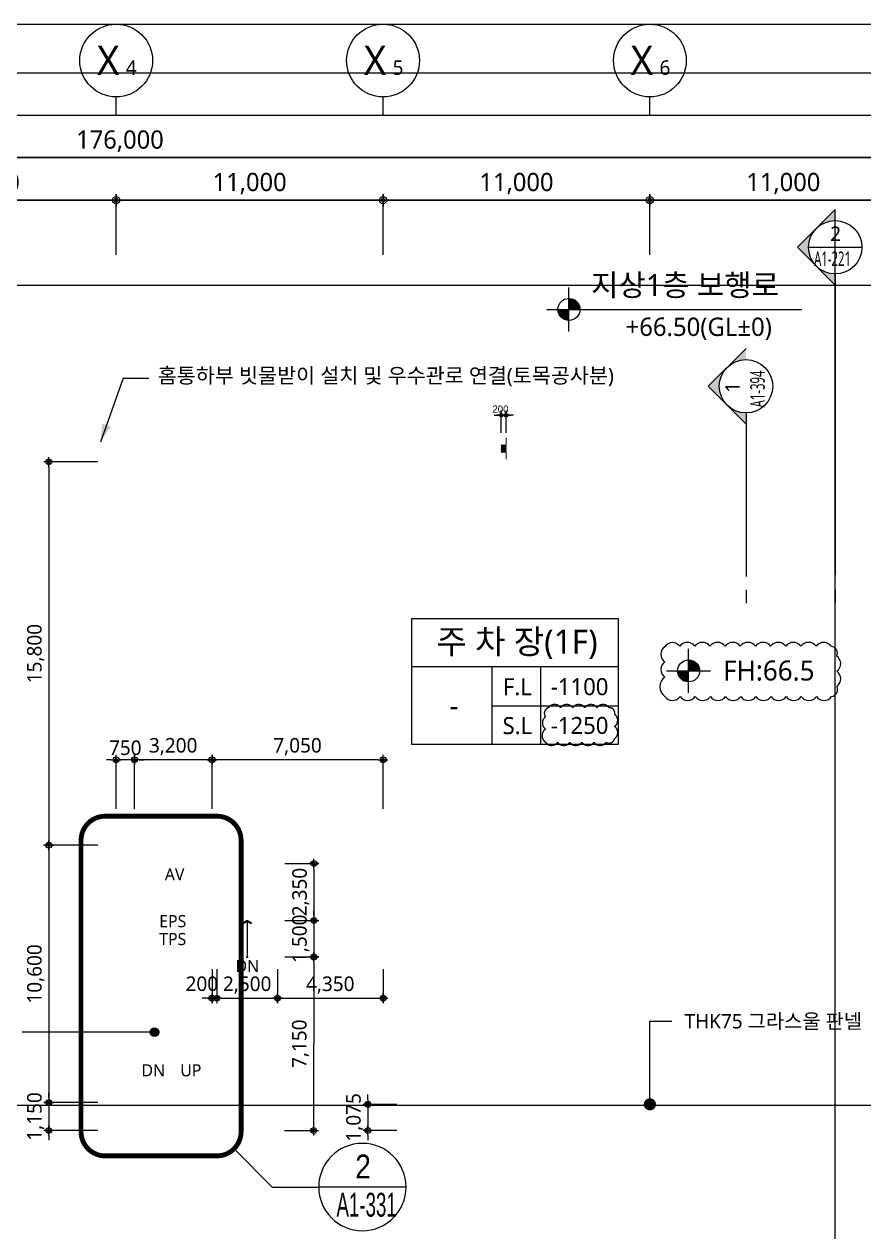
# Model space of a CAD drawing. Header units: millimetres. Extents: x 45782458 to 46215946, y 191740 to 1509539.
# Drawn here: x 45927179 to 45961792, y 999672 to 1049440 of the extents above; entities that cross this region are included whole.
import ezdxf
from ezdxf.enums import TextEntityAlignment as Align

# ---------------------------------------------------------------- set-up
doc = ezdxf.new("R2010")
doc.units = ezdxf.units.MM
doc.header["$LTSCALE"] = 1000
doc.header["$MEASUREMENT"] = 0
doc.header["$PDSIZE"] = -10
for name, pattern in [('ACAD_ISO03W100', [30, 12, -18]), ('CEN', [62, 60, -1, 0, -1]), ('SYM$0$DASHDOT', [1, 0.5, -0.25, 0, -0.25])]:
    doc.linetypes.add(name, pattern=pattern)
doc.layers.get('0').update_dxf_attribs({"linetype": 'CONTINUOUS'})
doc.layers.get('Defpoints').update_dxf_attribs({"color": 171, "linetype": 'CONTINUOUS'})
for name, color, linetype in [('Center(AR)', 30, 'CEN'), ('DIM', 7, 'CONTINUOUS'), ('LED', 7, 'CONTINUOUS'), ('NDIM', 7, 'CONTINUOUS'), ('SYM', 7, 'CONTINUOUS'), ('SYM(AXIS)', 7, 'CONTINUOUS'), ('SYM(STAIR)', 251, 'CONTINUOUS'), ('SYM(단차_HATCH)', 252, 'CONTINUOUS'), ('SYM(단차_LINE)', 2, 'CONTINUOUS'), ('SYMBOL', 7, 'CONTINUOUS'), ('TEXT(AXIS)', 2, 'CONTINUOUS'), ('TEXT(MIN)', 7, 'CONTINUOUS'), ('TEXT(노트)', 7, 'CONTINUOUS'), ('TEXT(실명)', 3, 'CONTINUOUS'), ('TEXT-기입', 6, 'CONTINUOUS'), ('TITLE', 7, 'CONTINUOUS'), ('구간정리', 6, 'CONTINUOUS'), ('구간정리-TEXT', 3, 'CONTINUOUS')]:
    doc.layers.add(name, color=color, linetype=linetype)
doc.layers.add('CHECK', color=30, linetype='CONTINUOUS', plot=False)
doc.layers.add('VE변경사항적용-20220616', color=10, linetype='CONTINUOUS', plot=False)
doc.styles.add('CGS', font='cgse', dxfattribs={"bigfont": 'cgs'})
doc.styles.add('SYM$0$ARIAL', font='arial.ttf')
doc.styles.add('SYM$0$돋움', font='', dxfattribs={"width": 0.9})
doc.styles.add('TE', font='malgun_0.ttf')
doc.styles.add('나눔바른고딕', font='NanumBarunGothic.ttf')
doc.styles.get('SYM$0$돋움').set_extended_font_data('Dotum')
doc.dimstyles.new('BA', dxfattribs={"dimscale": 500, "dimtxt": 3, "dimasz": 1, "dimexe": 1, "dimexo": 5, "dimgap": 0.9, "dimtad": 1, "dimdec": 0, "dimdsep": 46, "dimlunit": 6, "dimtxsty": 'TE', "dimblk": 'DDD', "dimcen": 2.5, "dimclrd": 256, "dimclre": 256, "dimclrt": 3, "dimazin": 2, "dimtfac": 1, "dimtdec": 0, "dimtix": 1, "dimtmove": 2, "dimatfit": 3, "dimldrblk": 'DDD', "dimfxl": 1, "dimtolj": 1, "dimtzin": 0, "dimarcsym": 2})
doc.dimstyles.new('NDIM 1200', dxfattribs={"dimscale": 500, "dimtxt": 3, "dimasz": 1, "dimexe": 2, "dimexo": 2, "dimgap": 1, "dimtad": 1, "dimdec": 0, "dimdsep": 46, "dimtxsty": 'CGS', "dimblk": 'DOT0', "dimcen": 1, "dimdle": 8, "dimclrd": 2, "dimclre": 2, "dimclrt": 2, "dimadec": 0, "dimazin": 0, "dimtfac": 1, "dimtdec": 0, "dimtix": 1, "dimtmove": 2, "dimatfit": 3, "dimldrblk": 'DOT0', "dimfxl": 1, "dimtolj": 1, "dimtzin": 0, "dimlwd": -1, "dimlwe": -1, "dimarcsym": 0})

# ---------------------------------------------------------------- blocks, each defined once
blk = doc.blocks.new('DDD')
at = {"layer": 'DIM', "color": 0}
for p, q in [((-1, 0), (1, 0)), ((0, -1), (0, 1))]:
    blk.add_line(p, q, dxfattribs=at)
for radius in [0.6, 0.3]:
    blk.add_circle((0, 0), radius, dxfattribs=at)
blk = doc.blocks.new('*D219')
at = {"layer": 'Defpoints', "color": 0, "ltscale": 0.4, "transparency": 16777216}
for p in [(45919972.3106778, 1042190.15709921), (45919972.3106778, 1038690.15709921), (45930972.3106778, 1038690.15709921)]:
    blk.add_point(p, dxfattribs=at)
at = {"layer": 'NDIM', "lineweight": -2, "ltscale": 0.4, "transparency": 16777216}
for p, q in [((45919972.3106778, 1039940.15709921), (45919972.3106778, 1042440.15709921)), ((45930722.3106778, 1042190.15709921), (45920222.3106778, 1042190.15709921)), ((45930972.3106778, 1039940.15709921), (45930972.3106778, 1042440.15709921))]:
    blk.add_line(p, q, dxfattribs=at)
at = {"layer": 'NDIM', "lineweight": -2, "ltscale": 0.4, "transparency": 16777216, "xscale": 250, "yscale": 250, "zscale": 250, "rotation": 180}
blk.add_blockref('DDD', (45919972.3106778, 1042190.15709921), dxfattribs=at)
at = {"layer": 'NDIM', "lineweight": -2, "ltscale": 0.4, "transparency": 16777216, "xscale": 250, "yscale": 250, "zscale": 250}
blk.add_blockref('DDD', (45930972.3106778, 1042190.15709921), dxfattribs=at)
at = {"layer": 'NDIM', "color": 3, "ltscale": 0.4, "transparency": 16777216, "insert": (45925472.3106778, 1042867.602751384), "char_height": 750, "attachment_point": 5, "style": 'TE'}
blk.add_mtext('\\A1;11,000', dxfattribs=at)
blk = doc.blocks.new('*D220')
at = {"layer": 'Defpoints', "color": 0, "ltscale": 0.4, "transparency": 16777216}
for p in [(45930972.3106778, 1042190.15709921), (45930972.3106778, 1038690.15709921), (45941972.3106778, 1038690.15709921)]:
    blk.add_point(p, dxfattribs=at)
at = {"layer": 'NDIM', "lineweight": -2, "ltscale": 0.4, "transparency": 16777216}
for p, q in [((45930972.3106778, 1039940.15709921), (45930972.3106778, 1042440.15709921)), ((45941722.3106778, 1042190.15709921), (45931222.3106778, 1042190.15709921)), ((45941972.3106778, 1039940.15709921), (45941972.3106778, 1042440.15709921))]:
    blk.add_line(p, q, dxfattribs=at)
at = {"layer": 'NDIM', "lineweight": -2, "ltscale": 0.4, "transparency": 16777216, "xscale": 250, "yscale": 250, "zscale": 250, "rotation": 180}
blk.add_blockref('DDD', (45930972.3106778, 1042190.15709921), dxfattribs=at)
at = {"layer": 'NDIM', "lineweight": -2, "ltscale": 0.4, "transparency": 16777216, "xscale": 250, "yscale": 250, "zscale": 250}
blk.add_blockref('DDD', (45941972.3106778, 1042190.15709921), dxfattribs=at)
at = {"layer": 'NDIM', "color": 3, "ltscale": 0.4, "transparency": 16777216, "insert": (45936472.3106778, 1042867.602751384), "char_height": 750, "attachment_point": 5, "style": 'TE'}
blk.add_mtext('\\A1;11,000', dxfattribs=at)
blk = doc.blocks.new('*D221')
at = {"layer": 'Defpoints', "color": 0, "ltscale": 0.4, "transparency": 16777216}
for p in [(45941972.3106778, 1042190.15709921), (45941972.3106778, 1038690.15709921), (45952972.3106778, 1038690.15709921)]:
    blk.add_point(p, dxfattribs=at)
at = {"layer": 'NDIM', "lineweight": -2, "ltscale": 0.4, "transparency": 16777216}
for p, q in [((45941972.3106778, 1039940.15709921), (45941972.3106778, 1042440.15709921)), ((45952722.3106778, 1042190.15709921), (45942222.3106778, 1042190.15709921)), ((45952972.3106778, 1039940.15709921), (45952972.3106778, 1042440.15709921))]:
    blk.add_line(p, q, dxfattribs=at)
at = {"layer": 'NDIM', "lineweight": -2, "ltscale": 0.4, "transparency": 16777216, "xscale": 250, "yscale": 250, "zscale": 250, "rotation": 180}
blk.add_blockref('DDD', (45941972.3106778, 1042190.15709921), dxfattribs=at)
at = {"layer": 'NDIM', "lineweight": -2, "ltscale": 0.4, "transparency": 16777216, "xscale": 250, "yscale": 250, "zscale": 250}
blk.add_blockref('DDD', (45952972.3106778, 1042190.15709921), dxfattribs=at)
at = {"layer": 'NDIM', "color": 3, "ltscale": 0.4, "transparency": 16777216, "insert": (45947472.3106778, 1042867.602751384), "char_height": 750, "attachment_point": 5, "style": 'TE'}
blk.add_mtext('\\A1;11,000', dxfattribs=at)
blk = doc.blocks.new('*D222')
at = {"layer": 'Defpoints', "color": 0, "ltscale": 0.4, "transparency": 16777216}
for p in [(45952972.3106778, 1042190.15709921), (45952972.3106778, 1038690.15709921), (45963972.3106778, 1038690.15709921)]:
    blk.add_point(p, dxfattribs=at)
at = {"layer": 'NDIM', "lineweight": -2, "ltscale": 0.4, "transparency": 16777216}
for p, q in [((45952972.3106778, 1039940.15709921), (45952972.3106778, 1042440.15709921)), ((45963722.3106778, 1042190.15709921), (45953222.3106778, 1042190.15709921)), ((45963972.3106778, 1039940.15709921), (45963972.3106778, 1042440.15709921))]:
    blk.add_line(p, q, dxfattribs=at)
at = {"layer": 'NDIM', "lineweight": -2, "ltscale": 0.4, "transparency": 16777216, "xscale": 250, "yscale": 250, "zscale": 250, "rotation": 180}
blk.add_blockref('DDD', (45952972.3106778, 1042190.15709921), dxfattribs=at)
at = {"layer": 'NDIM', "lineweight": -2, "ltscale": 0.4, "transparency": 16777216, "xscale": 250, "yscale": 250, "zscale": 250}
blk.add_blockref('DDD', (45963972.3106778, 1042190.15709921), dxfattribs=at)
at = {"layer": 'NDIM', "color": 3, "ltscale": 0.4, "transparency": 16777216, "insert": (45958472.3106778, 1042867.602751384), "char_height": 750, "attachment_point": 5, "style": 'TE'}
blk.add_mtext('\\A1;11,000', dxfattribs=at)
blk = doc.blocks.new('A$C2F20087E')
at = {"layer": 'SYM(AXIS)'}
blk.add_line((600.0000756429507, -3.89362685382e-05), (600.0000756434165, 299.9999610639643), dxfattribs=at)
blk.add_circle((600.0000756429507, 899.9999610637316), 600, dxfattribs=at)
blk = doc.blocks.new('level')
at = {"layer": 'SYMBOL'}
for p, q in [((0, 4320), (0, -4320)), ((-4320, 0), (4320, 0))]:
    blk.add_line(p, q, dxfattribs=at)
blk.add_circle((0, 0), 2160, dxfattribs=at)
for points in [[(-2160, 0), (0, 2160), (-2126.973081853241, 381.1694141696207), (-375.7553561627865, 2126.170181698399)], [(-2126.973081853241, 381.1694141696207), (-375.7553561627865, 2126.170181698399), (-2030.06775315851, 748.1735438483302), (-737.9967039003968, 2029.225694613298)], [(-2030.06775315851, 748.1735438483302), (-737.9967039003968, 2029.225694613298), (-1859.329793078825, 1103.636663159588), (-1088.70170298405, 1863.035145325121)], [(-1859.329793078825, 1103.636663159588), (-1088.70170298405, 1863.035145325121), (-1658.597326496616, 1387.545518194325), (-1386.33949826099, 1657.605160787934)], [(0, -2160), (2160, 0), (381.1694141700864, -2126.973081853008), (2126.170181699097, -375.7553561618552)], [(381.1694141700864, -2126.973081853008), (2126.170181699097, -375.7553561618552), (748.1735438480973, -2030.067753158743), (2029.225694613531, -737.9967039003968)], [(748.1735438480973, -2030.067753158743), (2029.225694613531, -737.9967039003968), (1103.636663159356, -1859.329793078126), (1863.035145323724, -1088.701702984748)], [(1103.636663159356, -1859.329793078126), (1863.035145323724, -1088.701702984748), (1387.545518195257, -1658.597326496849), (1657.605160787702, -1386.339498260291)]]:
    blk.add_solid(points, dxfattribs=at)
at = {"layer": 'SYMBOL', "linetype": 'Continuous'}
for points in [[(0, 2160), (-2160, 0), (0, 0)], [(2160, 0), (0, 0), (0, -2160)]]:
    blk.add_solid(points, dxfattribs=at)
blk = doc.blocks.new('A$C51E23882')
at = {"layer": 'TITLE'}
blk.add_lwpolyline([(8499.999789711088, 0.0003660599468275905), (-0.0002102889120578766, 0.0003660599468275905), (-0.0002102889120578766, 5200.000366059947), (8499.999789711088, 5200.000366059947)], close=True, dxfattribs=at)
for points in [[(8499.999789711088, 3200.000366059947), (-0.0002102889120578766, 3200.000366059947)], [(3299.999789711088, 3200.000366059947), (3299.999789711088, 0.0003660599468275905)], [(5299.999789711088, 3200.000366059947), (5299.999789711088, 0.0003660599468275905)], [(3299.999789711088, 1600.000366059947), (8499.999789711088, 1600.000366059947)]]:
    blk.add_lwpolyline(points, dxfattribs=at)
at = {"layer": 'TITLE', "style": '나눔바른고딕'}
for s, p in [('F.L', (4351.586016915739, 2378.060856557102)), ('S.L', (4351.586016915739, 778.0608565571019))]:
    blk.add_text(s, height=700, dxfattribs=at).set_placement(p, align=Align.MIDDLE)
blk = doc.blocks.new('*D978')
at = {"layer": 'Defpoints', "color": 0, "ltscale": 0.4, "transparency": 16777216}
for p in [(45935122.31067773, 1010801.342728056), (45937622.31067774, 1010801.342728056), (45937622.31067774, 1009301.342728056)]:
    blk.add_point(p, dxfattribs=at)
at = {"layer": 'NDIM', "lineweight": -2, "ltscale": 0.4, "transparency": 16777216}
for p, q in [((45935122.31067773, 1010501.342728056), (45935122.31067773, 1009101.342728056)), ((45937622.31067774, 1010501.342728056), (45937622.31067774, 1009101.342728056)), ((45935322.31067773, 1009301.342728056), (45937422.31067774, 1009301.342728056))]:
    blk.add_line(p, q, dxfattribs=at)
at = {"layer": 'NDIM', "lineweight": -2, "ltscale": 0.4, "transparency": 16777216, "xscale": 200, "yscale": 200, "zscale": 200, "rotation": 180}
blk.add_blockref('DDD', (45935122.31067773, 1009301.342728056), dxfattribs=at)
at = {"layer": 'NDIM', "lineweight": -2, "ltscale": 0.4, "transparency": 16777216, "xscale": 200, "yscale": 200, "zscale": 200}
blk.add_blockref('DDD', (45937622.31067774, 1009301.342728056), dxfattribs=at)
at = {"layer": 'NDIM', "color": 3, "ltscale": 0.4, "transparency": 16777216, "insert": (45936372.31067774, 1009841.668815013), "char_height": 600, "attachment_point": 5, "style": 'TE'}
blk.add_mtext('\\A1;2,500', dxfattribs=at)
blk = doc.blocks.new('*D979')
at = {"layer": 'Defpoints', "color": 0, "ltscale": 0.4, "transparency": 16777216}
for p in [(45937622.31067774, 1010801.342728056), (45941972.3106778, 1010801.342728056), (45941972.3106778, 1009301.342728056)]:
    blk.add_point(p, dxfattribs=at)
at = {"layer": 'NDIM', "lineweight": -2, "ltscale": 0.4, "transparency": 16777216}
for p, q in [((45937622.31067774, 1010501.342728056), (45937622.31067774, 1009101.342728056)), ((45941972.3106778, 1010501.342728056), (45941972.3106778, 1009101.342728056)), ((45937822.31067774, 1009301.342728056), (45941772.3106778, 1009301.342728056))]:
    blk.add_line(p, q, dxfattribs=at)
at = {"layer": 'NDIM', "lineweight": -2, "ltscale": 0.4, "transparency": 16777216, "xscale": 200, "yscale": 200, "zscale": 200, "rotation": 180}
blk.add_blockref('DDD', (45937622.31067774, 1009301.342728056), dxfattribs=at)
at = {"layer": 'NDIM', "lineweight": -2, "ltscale": 0.4, "transparency": 16777216, "xscale": 200, "yscale": 200, "zscale": 200}
blk.add_blockref('DDD', (45941972.3106778, 1009301.342728056), dxfattribs=at)
at = {"layer": 'NDIM', "color": 3, "ltscale": 0.4, "transparency": 16777216, "insert": (45939797.31067777, 1009841.668815013), "char_height": 600, "attachment_point": 5, "style": 'TE'}
blk.add_mtext('\\A1;4,350', dxfattribs=at)
blk = doc.blocks.new('*D980')
at = {"layer": 'Defpoints', "color": 0, "ltscale": 0.4, "transparency": 16777216}
for p in [(45934922.31067772, 1010801.342728057), (45935122.31067773, 1010801.342728056), (45935122.31067773, 1009301.342728056)]:
    blk.add_point(p, dxfattribs=at)
at = {"layer": 'NDIM', "lineweight": -2, "ltscale": 0.4, "transparency": 16777216}
for p, q in [((45934922.31067772, 1010501.342728057), (45934922.31067772, 1009101.342728056)), ((45935122.31067773, 1010501.342728056), (45935122.31067773, 1009101.342728056)), ((45934722.31067772, 1009301.342728056), (45934522.31067772, 1009301.342728056)), ((45934922.31067772, 1009301.342728056), (45935122.31067773, 1009301.342728056)), ((45935322.31067773, 1009301.342728056), (45935522.31067773, 1009301.342728056))]:
    blk.add_line(p, q, dxfattribs=at)
at = {"layer": 'NDIM', "lineweight": -2, "ltscale": 0.4, "transparency": 16777216, "xscale": 200, "yscale": 200, "zscale": 200}
blk.add_blockref('DDD', (45934922.31067772, 1009301.342728056), dxfattribs=at)
at = {"layer": 'NDIM', "lineweight": -2, "ltscale": 0.4, "transparency": 16777216, "xscale": 200, "yscale": 200, "zscale": 200, "rotation": 180}
blk.add_blockref('DDD', (45935122.31067773, 1009301.342728056), dxfattribs=at)
at = {"layer": 'NDIM', "color": 3, "ltscale": 0.4, "transparency": 16777216, "insert": (45934503.61929474, 1009893.001520716), "char_height": 600, "attachment_point": 5, "style": 'TE'}
blk.add_mtext('\\A1;200', dxfattribs=at)
blk = doc.blocks.new('*D981')
at = {"layer": 'Defpoints', "color": 0, "ltscale": 0.4, "transparency": 16777216}
for p in [(45937619.76974215, 1011001.344880177), (45937607.65792815, 1003851.342728058), (45939107.65576945, 1003848.801782063)]:
    blk.add_point(p, dxfattribs=at)
at = {"layer": 'NDIM', "lineweight": -2, "ltscale": 0.4, "transparency": 16777216}
for p, q in [((45937919.76931172, 1011000.836690976), (45939319.76734614, 1010998.465141297)), ((45939119.42884029, 1010798.804221049), (45939107.99456225, 1004048.801495111)), ((45937907.65749772, 1003850.834538857), (45939307.65548249, 1003848.462989262))]:
    blk.add_line(p, q, dxfattribs=at)
at = {"layer": 'NDIM', "lineweight": -2, "ltscale": 0.4, "transparency": 16777216, "xscale": 200, "yscale": 200, "zscale": 200}
for p, rotation in [((45939119.7676331, 1010998.803934098), 89.90294296547634), ((45939107.65576945, 1003848.801782063), 269.9029429654763)]:
    blk.add_blockref('DDD', p, dxfattribs=dict(at, rotation=rotation))
at = {"layer": 'NDIM', "color": 3, "ltscale": 0.4, "transparency": 16777216, "insert": (45938571.7559571, 1007424.720912923), "char_height": 600, "attachment_point": 5, "rotation": 89.90294296547634, "style": 'TE'}
blk.add_mtext('\\A1;7,150', dxfattribs=at)
blk = doc.blocks.new('*D982')
at = {"layer": 'Defpoints', "color": 0, "ltscale": 0.4, "transparency": 16777216}
for p in [(45937622.31067773, 1012501.342728058), (45937619.76974215, 1011001.344880177), (45939119.76759013, 1010998.80393417)]:
    blk.add_point(p, dxfattribs=at)
at = {"layer": 'NDIM', "lineweight": -2, "ltscale": 0.4, "transparency": 16777216}
for p, q in [((45939122.64732894, 1012698.801495082), (45939122.98612174, 1012898.80120813)), ((45937922.3102473, 1012500.834538857), (45939322.30824918, 1012498.462989233)), ((45939122.30853613, 1012498.801782034), (45939119.76759013, 1010998.80393417)), ((45937919.76931172, 1011000.836690976), (45939319.76730318, 1010998.465141369)), ((45939119.42879733, 1010798.804221122), (45939119.09000453, 1010598.804508074))]:
    blk.add_line(p, q, dxfattribs=at)
at = {"layer": 'NDIM', "lineweight": -2, "ltscale": 0.4, "transparency": 16777216, "xscale": 200, "yscale": 200, "zscale": 200}
for p, rotation in [((45939122.30853613, 1012498.801782034), 269.9029429654763), ((45939119.76759013, 1010998.80393417), 89.90294296547634)]:
    blk.add_blockref('DDD', p, dxfattribs=dict(at, rotation=rotation))
at = {"layer": 'NDIM', "color": 3, "ltscale": 0.4, "transparency": 16777216, "insert": (45938579.08231897, 1011749.720912945), "char_height": 600, "attachment_point": 5, "rotation": 89.90294296547634, "style": 'TE'}
blk.add_mtext('\\A1;1,500', dxfattribs=at)
blk = doc.blocks.new('*D984')
at = {"layer": 'Defpoints', "color": 0, "ltscale": 0.4, "transparency": 16777216}
for p in [(45942847.31067781, 1004926.342728059), (45941347.3106785, 1003851.342728059), (45942847.31067781, 1003851.342728059)]:
    blk.add_point(p, dxfattribs=at)
at = {"layer": 'NDIM', "lineweight": -2, "ltscale": 0.4, "transparency": 16777216}
for p, q in [((45941347.3106785, 1005126.342728059), (45941347.3106785, 1005326.342728059)), ((45942547.31067781, 1004926.342728059), (45941147.3106785, 1004926.342728059)), ((45941347.3106785, 1004926.342728059), (45941347.3106785, 1003851.342728059)), ((45942547.31067781, 1003851.342728059), (45941147.3106785, 1003851.342728059)), ((45941347.3106785, 1003651.342728059), (45941347.3106785, 1003451.342728059))]:
    blk.add_line(p, q, dxfattribs=at)
at = {"layer": 'NDIM', "lineweight": -2, "ltscale": 0.4, "transparency": 16777216, "xscale": 200, "yscale": 200, "zscale": 200}
for p, rotation in [((45941347.3106785, 1004926.342728059), 270), ((45941347.3106785, 1003851.342728059), 90)]:
    blk.add_blockref('DDD', p, dxfattribs=dict(at, rotation=rotation))
at = {"layer": 'NDIM', "color": 3, "ltscale": 0.4, "transparency": 16777216, "insert": (45940805.35415675, 1004388.842728046), "char_height": 600, "attachment_point": 5, "rotation": 90, "style": 'TE'}
blk.add_mtext('\\A1;1,075', dxfattribs=at)
blk = doc.blocks.new('*D983')
at = {"layer": 'Defpoints', "color": 0, "ltscale": 0.4, "transparency": 16777216}
for p in [(45937626.29147682, 1014851.339356404), (45937622.31067773, 1012501.342728058), (45939122.30852567, 1012498.801782051)]:
    blk.add_point(p, dxfattribs=at)
at = {"layer": 'NDIM', "lineweight": -2, "ltscale": 0.4, "transparency": 16777216}
for p, q in [((45937926.29104639, 1014850.831167203), (45939326.28905413, 1014848.459617569)), ((45939125.95054828, 1014648.798697322), (45939122.64731847, 1012698.8014951)), ((45937922.3102473, 1012500.834538857), (45939322.30823872, 1012498.46298925))]:
    blk.add_line(p, q, dxfattribs=at)
at = {"layer": 'NDIM', "lineweight": -2, "ltscale": 0.4, "transparency": 16777216, "xscale": 200, "yscale": 200, "zscale": 200}
for p, rotation in [((45939126.28934108, 1014848.79841037), 89.90294296547634), ((45939122.30852567, 1012498.801782051), 269.9029429654763)]:
    blk.add_blockref('DDD', p, dxfattribs=dict(at, rotation=rotation))
at = {"layer": 'NDIM', "color": 3, "ltscale": 0.4, "transparency": 16777216, "insert": (45938583.97362167, 1013674.715389156), "char_height": 600, "attachment_point": 5, "rotation": 89.90294296547634, "style": 'TE'}
blk.add_mtext('\\A1;2,350', dxfattribs=at)
blk = doc.blocks.new('*D1082')
at = {"layer": 'Defpoints', "color": 0, "ltscale": 0.4, "transparency": 16777216}
for p in [(45931722.3106778, 1019128.281945804), (45931722.3106778, 1016801.342728059), (45934922.31067773, 1016801.342728058)]:
    blk.add_point(p, dxfattribs=at)
at = {"layer": 'NDIM', "lineweight": -2, "ltscale": 0.4, "transparency": 16777216}
for p, q in [((45931722.3106778, 1017101.342728059), (45931722.3106778, 1019328.281945804)), ((45934922.31067773, 1017101.342728058), (45934922.31067773, 1019328.281945804)), ((45934722.31067773, 1019128.281945804), (45931922.3106778, 1019128.281945804))]:
    blk.add_line(p, q, dxfattribs=at)
at = {"layer": 'NDIM', "lineweight": -2, "ltscale": 0.4, "transparency": 16777216, "xscale": 200, "yscale": 200, "zscale": 200, "rotation": 180}
blk.add_blockref('DDD', (45931722.3106778, 1019128.281945804), dxfattribs=at)
at = {"layer": 'NDIM', "lineweight": -2, "ltscale": 0.4, "transparency": 16777216, "xscale": 200, "yscale": 200, "zscale": 200}
blk.add_blockref('DDD', (45934922.31067773, 1019128.281945804), dxfattribs=at)
at = {"layer": 'NDIM', "color": 3, "ltscale": 0.4, "transparency": 16777216, "insert": (45933322.31067777, 1019668.60803276), "char_height": 600, "attachment_point": 5, "style": 'TE'}
blk.add_mtext('\\A1;3,200', dxfattribs=at)
blk = doc.blocks.new('*D1083')
at = {"layer": 'Defpoints', "color": 0, "ltscale": 0.4, "transparency": 16777216}
for p in [(45930972.3106778, 1019128.281945804), (45930972.3106778, 1016801.342728058), (45931722.3106778, 1016801.342728058)]:
    blk.add_point(p, dxfattribs=at)
at = {"layer": 'NDIM', "lineweight": -2, "ltscale": 0.4, "transparency": 16777216}
for p, q in [((45930972.3106778, 1017101.342728058), (45930972.3106778, 1019328.281945804)), ((45931722.3106778, 1017101.342728058), (45931722.3106778, 1019328.281945804)), ((45930772.3106778, 1019128.281945804), (45930572.3106778, 1019128.281945804)), ((45931722.3106778, 1019128.281945804), (45930972.3106778, 1019128.281945804)), ((45931922.3106778, 1019128.281945804), (45932122.3106778, 1019128.281945804))]:
    blk.add_line(p, q, dxfattribs=at)
at = {"layer": 'NDIM', "lineweight": -2, "ltscale": 0.4, "transparency": 16777216, "xscale": 200, "yscale": 200, "zscale": 200}
blk.add_blockref('DDD', (45930972.3106778, 1019128.281945804), dxfattribs=at)
at = {"layer": 'NDIM', "lineweight": -2, "ltscale": 0.4, "transparency": 16777216, "xscale": 200, "yscale": 200, "zscale": 200, "rotation": 180}
blk.add_blockref('DDD', (45931722.3106778, 1019128.281945804), dxfattribs=at)
at = {"layer": 'NDIM', "color": 3, "ltscale": 0.4, "transparency": 16777216, "insert": (45931347.3106778, 1019618.268358847), "char_height": 600, "attachment_point": 5, "style": 'TE'}
blk.add_mtext('\\A1;750', dxfattribs=at)
blk = doc.blocks.new('*D1084')
at = {"layer": 'Defpoints', "color": 0, "ltscale": 0.4, "transparency": 16777216}
for p in [(45934922.31067773, 1019128.281945804), (45934922.31067773, 1016801.342728058), (45941972.3106778, 1016801.342728058)]:
    blk.add_point(p, dxfattribs=at)
at = {"layer": 'NDIM', "lineweight": -2, "ltscale": 0.4, "transparency": 16777216}
for p, q in [((45934922.31067773, 1017101.342728058), (45934922.31067773, 1019328.281945804)), ((45941972.3106778, 1017101.342728058), (45941972.3106778, 1019328.281945804)), ((45941772.3106778, 1019128.281945804), (45935122.31067773, 1019128.281945804))]:
    blk.add_line(p, q, dxfattribs=at)
at = {"layer": 'NDIM', "lineweight": -2, "ltscale": 0.4, "transparency": 16777216, "xscale": 200, "yscale": 200, "zscale": 200, "rotation": 180}
blk.add_blockref('DDD', (45934922.31067773, 1019128.281945804), dxfattribs=at)
at = {"layer": 'NDIM', "lineweight": -2, "ltscale": 0.4, "transparency": 16777216, "xscale": 200, "yscale": 200, "zscale": 200}
blk.add_blockref('DDD', (45941972.3106778, 1019128.281945804), dxfattribs=at)
at = {"layer": 'NDIM', "color": 3, "ltscale": 0.4, "transparency": 16777216, "insert": (45938447.31067777, 1019668.60803276), "char_height": 600, "attachment_point": 5, "style": 'TE'}
blk.add_mtext('\\A1;7,050', dxfattribs=at)
blk = doc.blocks.new('*D1085')
at = {"layer": 'Defpoints', "color": 0, "ltscale": 0.4, "transparency": 16777216}
for p in [(45930522.31067782, 1015601.342728059), (45928195.37146073, 1005001.342728059), (45930522.31067782, 1005001.342728059)]:
    blk.add_point(p, dxfattribs=at)
at = {"layer": 'NDIM', "lineweight": -2, "ltscale": 0.4, "transparency": 16777216}
for p, q in [((45930222.31067782, 1015601.342728059), (45927995.37146073, 1015601.342728059)), ((45928195.37146073, 1015401.342728059), (45928195.37146073, 1005201.342728059)), ((45930222.31067782, 1005001.342728059), (45927995.37146073, 1005001.342728059))]:
    blk.add_line(p, q, dxfattribs=at)
at = {"layer": 'NDIM', "lineweight": -2, "ltscale": 0.4, "transparency": 16777216, "xscale": 200, "yscale": 200, "zscale": 200}
for p, rotation in [((45928195.37146073, 1015601.342728059), 90), ((45928195.37146073, 1005001.342728059), 270)]:
    blk.add_blockref('DDD', p, dxfattribs=dict(at, rotation=rotation))
at = {"layer": 'NDIM', "color": 3, "ltscale": 0.4, "transparency": 16777216, "insert": (45927653.41493898, 1010301.342728046), "char_height": 600, "attachment_point": 5, "rotation": 90, "style": 'TE'}
blk.add_mtext('\\A1;10,600', dxfattribs=at)
blk = doc.blocks.new('*D1086')
at = {"layer": 'Defpoints', "color": 0, "ltscale": 0.4, "transparency": 16777216}
for p in [(45930522.31067782, 1005001.342728059), (45928195.37146077, 1003851.342728059), (45930522.31067782, 1003851.342728059)]:
    blk.add_point(p, dxfattribs=at)
at = {"layer": 'NDIM', "lineweight": -2, "ltscale": 0.4, "transparency": 16777216}
for p, q in [((45928195.37146077, 1005201.342728059), (45928195.37146077, 1005401.342728059)), ((45930222.31067782, 1005001.342728059), (45927995.37146077, 1005001.342728059)), ((45928195.37146077, 1005001.342728059), (45928195.37146077, 1003851.342728059)), ((45930222.31067782, 1003851.342728059), (45927995.37146077, 1003851.342728059)), ((45928195.37146077, 1003651.342728059), (45928195.37146077, 1003451.342728059))]:
    blk.add_line(p, q, dxfattribs=at)
at = {"layer": 'NDIM', "lineweight": -2, "ltscale": 0.4, "transparency": 16777216, "xscale": 200, "yscale": 200, "zscale": 200}
for p, rotation in [((45928195.37146077, 1005001.342728059), 270), ((45928195.37146077, 1003851.342728059), 90)]:
    blk.add_blockref('DDD', p, dxfattribs=dict(at, rotation=rotation))
at = {"layer": 'NDIM', "color": 3, "ltscale": 0.4, "transparency": 16777216, "insert": (45927653.41493902, 1004426.342728046), "char_height": 600, "attachment_point": 5, "rotation": 90, "style": 'TE'}
blk.add_mtext('\\A1;1,150', dxfattribs=at)
blk = doc.blocks.new('*D1087')
at = {"layer": 'Defpoints', "color": 0, "ltscale": 0.4, "transparency": 16777216}
for p in [(45930522.31067782, 1031401.342728059), (45928195.37146077, 1015601.342728059), (45930522.31067782, 1015601.342728059)]:
    blk.add_point(p, dxfattribs=at)
at = {"layer": 'NDIM', "lineweight": -2, "ltscale": 0.4, "transparency": 16777216}
for p, q in [((45930222.31067782, 1031401.342728059), (45927995.37146077, 1031401.342728059)), ((45928195.37146077, 1031201.342728059), (45928195.37146077, 1015801.342728059)), ((45930222.31067782, 1015601.342728059), (45927995.37146077, 1015601.342728059))]:
    blk.add_line(p, q, dxfattribs=at)
at = {"layer": 'NDIM', "lineweight": -2, "ltscale": 0.4, "transparency": 16777216, "xscale": 200, "yscale": 200, "zscale": 200}
for p, rotation in [((45928195.37146077, 1031401.342728059), 90), ((45928195.37146077, 1015601.342728059), 270)]:
    blk.add_blockref('DDD', p, dxfattribs=dict(at, rotation=rotation))
at = {"layer": 'NDIM', "color": 3, "ltscale": 0.4, "transparency": 16777216, "insert": (45927653.41493902, 1023501.342728046), "char_height": 600, "attachment_point": 5, "rotation": 90, "style": 'TE'}
blk.add_mtext('\\A1;15,800', dxfattribs=at)
blk = doc.blocks.new('DOT0')
blk.add_line((-3, 0), (3, 0))
at = {"color": 6}
blk.add_circle((0, 0), 0.75, dxfattribs=at)
blk = doc.blocks.new('*D1090')
at = {"layer": 'Defpoints', "color": 0, "ltscale": 0.4, "transparency": 16777216}
for p in [(45946848.22953192, 1033324.997920098), (45946848.22953192, 1032401.342728057), (45947048.22953191, 1032401.342728057)]:
    blk.add_point(p, dxfattribs=at)
at = {"layer": 'NDIM', "ltscale": 0.4, "transparency": 16777216}
for p, q in [((45946748.22953192, 1033324.997920098), (45946648.22953192, 1033324.997920098)), ((45946848.22953192, 1032601.342728057), (45946848.22953192, 1033524.997920098)), ((45947048.22953191, 1033324.997920098), (45946848.22953192, 1033324.997920098)), ((45947048.22953191, 1032601.342728057), (45947048.22953191, 1033524.997920098)), ((45947148.22953191, 1033324.997920098), (45947248.22953191, 1033324.997920098))]:
    blk.add_line(p, q, dxfattribs=at)
at = {"layer": 'NDIM', "ltscale": 0.4, "transparency": 16777216, "xscale": 100, "yscale": 100, "zscale": 100}
blk.add_blockref('DOT0', (45946848.22953192, 1033324.997920098), dxfattribs=at)
at = {"layer": 'NDIM', "ltscale": 0.4, "transparency": 16777216, "xscale": 100, "yscale": 100, "zscale": 100, "rotation": 180}
blk.add_blockref('DOT0', (45947048.22953191, 1033324.997920098), dxfattribs=at)
at = {"layer": 'NDIM', "ltscale": 0.4, "transparency": 16777216, "insert": (45946810.72953191, 1033574.997920098), "char_height": 300, "attachment_point": 5, "style": 'CGS'}
blk.add_mtext('\\A1;200', dxfattribs=at)
blk = doc.blocks.new('SYM$0$det-tar-wi')
at = {"layer": '구간정리', "ltscale": 0.2}
blk.add_line((0, 0), (11, 0), dxfattribs=at)
blk.add_circle((5.5, 0), 5.5, dxfattribs=at)
at = {"layer": '구간정리-TEXT', "color": 3, "style": 'SYM$0$ARIAL'}
blk.add_attdef('2', text='', height=3, dxfattribs=at).set_placement((5.5, 2.583294609910809), align=Align.MIDDLE_CENTER)
at = {"layer": '구간정리-TEXT', "color": 3, "style": 'SYM$0$ARIAL', "width": 0.6}
blk.add_attdef('A1.00', text='', height=3, dxfattribs=at).set_placement((5.56721542077139, -2.223279088560957), align=Align.MIDDLE_CENTER)

msp = doc.modelspace()

# ---------------------------------------------------------------- hatches: boundary and pattern name
at = {"layer": 'LED'}
h = msp.add_hatch(color=256, dxfattribs=at)
h.dxf.hatch_style = 1
edge = h.paths.add_edge_path()
edge.add_arc((45932547.3106778, 1007901.342728057), 180, 0, 360)
at = {"layer": 'SYM'}
h = msp.add_hatch(color=256, dxfattribs=at)
h.paths.add_polyline_path([(45959057.65800178, 1040245.792017833), (45959835.47546108, 1041023.609477137, 0.4142135623728912), (45959835.47546108, 1039467.974558527)])
h.paths.add_polyline_path([(45959835.47546108, 1041023.609477137), (45960613.2929204, 1041801.426936454), (45960613.2929204, 1041345.792017831, 0.1989123673810371)])
h.paths.add_polyline_path([(45959835.47546108, 1039467.974558527, 0.1989123673809161), (45960613.2929204, 1039145.792017832), (45960613.2929204, 1038690.157099209)])
h = msp.add_hatch(color=256, dxfattribs=at)
h.paths.add_polyline_path([(45955379.5147468, 1034517.835871007), (45956157.33220609, 1033740.018411702, -0.4142135623728912), (45956157.33220609, 1035295.653330313)])
h.paths.add_polyline_path([(45956157.33220609, 1033740.018411702), (45956935.14966541, 1032962.200952385), (45956935.14966541, 1033417.835871008, -0.1989123673810371)])
h.paths.add_polyline_path([(45956157.33220609, 1035295.653330313, -0.1989123673809161), (45956935.14966541, 1035617.835871007), (45956935.14966541, 1036073.47078963)])
at = {"layer": 'SYM(단차_HATCH)'}
h = msp.add_hatch(dxfattribs=at)
h.set_pattern_fill('ANSI31', color=251, scale=7, angle=270.0000000000654, style=0)
h.set_pattern_definition([(315.0000000000654, (45944133.70269812, -1849903.121343401), (15.71544821185309, 15.71544821188895), [])])
h.paths.add_polyline_path([(45947048.22953192, 1031801.342728057), (45947048.22953192, 1032101.342728057), (45946848.22953192, 1032101.342728057), (45946848.22953192, 1031801.342728057)])

# ---------------------------------------------------------------- linework, layer by layer
for p, q in [((45959513.2929204, 1040245.792017832), (45961713.2929204, 1040245.792017832)), ((45931262.74673665, 1034849.893349038), (45930322.3106778, 1032213.842728058))]:
    msp.add_line(p, q)
msp.add_lwpolyline([(45931262.74673665, 1034849.893349038), (45932312.74673665, 1034849.893349038)])
at = {"ltscale": 10000}
msp.add_lwpolyline([(45932547.3106778, 1007901.342728057), (45927097.3106778, 1007901.342728057)], dxfattribs=at)
msp.add_solid([(45930322.3106778, 1032213.842728059), (45930397.72474128, 1032983.23792497), (45930750.92082649, 1032857.231871942)])
at = {"layer": 'Center(AR)'}
msp.add_line((45907334.81067781, 1004888.842728119), (45966972.3106778, 1004888.842728119), dxfattribs=at)
at = {"layer": 'CHECK'}
msp.add_lwpolyline([(45953590.09299129, 1021735.618470175, 0.52056705), (45954215.09299129, 1021735.618470175, 0.52056705), (45954840.09299129, 1021735.618470175, 0.52056705), (45955465.09299129, 1021735.618470175, 0.52056705), (45956090.09299129, 1021735.618470175, 0.52056705), (45956715.09299129, 1021735.618470175, 0.52056705), (45957340.09299129, 1021735.618470175, 0.52056705), (45957965.09299129, 1021735.618470175, 0.52056705), (45958590.09299129, 1021735.618470175, 0.52056705), (45959215.09299129, 1021735.618470175, 0.52056705), (45959840.09299129, 1021735.618470175, 0.52056705), (45960465.09299129, 1021735.618470175, 0.52056705), (45960674.77933213, 1022150.932129342, 0.52056705), (45960674.77933213, 1022775.932129342, 0.52056705), (45960674.77933213, 1023400.932129342, 0.52056705), (45960450.14396644, 1023801.296763653, 0.52056705), (45959825.14396644, 1023801.296763653, 0.52056705), (45959200.14396644, 1023801.296763653, 0.52056705), (45958575.14396644, 1023801.296763653, 0.52056705), (45957950.14396644, 1023801.296763653, 0.52056705), (45957325.14396644, 1023801.296763653, 0.52056705), (45956700.14396644, 1023801.296763653, 0.52056705), (45956075.14396644, 1023801.296763653, 0.52056705), (45955450.14396644, 1023801.296763653, 0.52056705), (45954825.14396644, 1023801.296763653, 0.52056705), (45954200.14396644, 1023801.296763653, 0.52056705), (45953590.09299129, 1023786.347738796, 0.52056705), (45953590.09299129, 1023161.347738796, 0.52056705), (45953590.09299129, 1022536.347738796, 0.52056705)], format="xyb", close=True, dxfattribs=at)
at = {"layer": 'Defpoints'}
msp.add_line((45960613.2929204, 918990.15709921), (45960613.2929204, 1041801.426936454), dxfattribs=at)
for points in [[(45977722.3106778, 911740.1570992097), (45801022.3106778, 911740.1570992097), (45801022.3106778, 1049440.15709921), (45977722.3106778, 1049440.15709921)], [(45975722.3106778, 913740.1570992097), (45803022.3106778, 913740.1570992097), (45803022.3106778, 1047440.15709921), (45975722.3106778, 1047440.15709921)], [(45973972.3106778, 915490.1570992097), (45804772.3106778, 915490.1570992097), (45804772.3106778, 1045690.15709921), (45973972.3106778, 1045690.15709921)], [(45972222.3106778, 917240.1570992097), (45806522.3106778, 917240.1570992097), (45806522.3106778, 1043940.15709921), (45972222.3106778, 1043940.15709921)], [(45970472.3106778, 918990.1570992097), (45808272.3106778, 918990.1570992097), (45808272.3106778, 1042190.15709921), (45970472.3106778, 1042190.15709921)], [(45966972.3106778, 922490.1570992097), (45811772.3106778, 922490.1570992097), (45811772.3106778, 1038690.15709921), (45966972.3106778, 1038690.15709921)], [(45966972.3106778, 922490.1570992097), (45824022.3106778, 922490.1570992097), (45824022.3106778, 1038690.15709921), (45966972.3106778, 1038690.15709921)]]:
    msp.add_lwpolyline(points, close=True, dxfattribs=at)
at = {"layer": 'LED', "ltscale": 10000}
msp.add_line((45952972.3106778, 1008354.861492866), (45953872.47061541, 1008354.861492866), dxfattribs=at)
at = {"layer": 'LED'}
msp.add_circle((45932547.3106778, 1007901.342728057), 180, dxfattribs=at)
at = {"layer": 'NDIM', "ltscale": 0.4}
msp.add_line((45966972.3106778, 1043940.15709921), (45898222.3106778, 1043940.15709921), dxfattribs=at)
at = {"layer": 'SYM'}
for p, q in [((45960613.2929204, 1041801.426936454), (45959057.65800178, 1040245.792017832)), ((45960613.2929204, 1038690.157099209), (45959057.65800178, 1040245.792017832)), ((45960613.2929204, 1039145.792017832), (45960613.29292039, 1026733.757866062)), ((45956935.14966541, 1036073.47078963), (45955379.5147468, 1034517.835871008)), ((45956935.14966541, 1032962.200952385), (45955379.5147468, 1034517.835871008)), ((45956935.14966541, 1033417.835871008), (45956935.1496654, 1026679.761817213)), ((45956935.1496654, 1026129.761817214), (45956935.14966541, 1025579.761817214)), ((45960613.29292039, 1026129.761817214), (45960613.2929204, 1025579.761817214))]:
    msp.add_line(p, q, dxfattribs=at)
for centre in [(45960613.2929204, 1040245.792017832), (45956935.14966541, 1034517.835871008)]:
    msp.add_circle(centre, 1100.000000000045, dxfattribs=at)
at = {"layer": 'SYM(STAIR)'}
msp.add_lwpolyline([(45936197.09525628, 1012400.182057308), (45936211.40153554, 1012375.402854768), (45936372.31067774, 1012468.303791338), (45936533.21981995, 1012375.402854768), (45936547.52609921, 1012400.182057308), (45936372.31067774, 1012501.342728058)], close=True, dxfattribs=at)
msp.add_lwpolyline([(45936372.31067774, 1012501.342728058), (45936372.31067774, 1011001.342728058)], dxfattribs=at)
at = {"layer": 'SYM(STAIR)', "const_width": 50.00000000000001}
msp.add_lwpolyline([(45936397.31067774, 1011001.342728058, -1), (45936347.31067774, 1011001.342728058, -1)], format="xyb", close=True, dxfattribs=at)
at = {"layer": 'SYM(단차_LINE)', "const_width": 30}
msp.add_lwpolyline([(45947048.22953191, 1032401.342728059), (45947048.22953192, 1032101.342728059), (45946848.22953192, 1032101.342728057), (45946848.22953192, 1031801.342728057), (45947048.22953192, 1031801.342728055), (45947048.22953192, 1031501.342728055)], dxfattribs=at)
at = {"layer": 'SYMBOL'}
msp.add_lwpolyline([(45949633.82212714, 1037683.209385267), (45959239.02191377, 1037683.209385267)], dxfattribs=at)
at = {"layer": 'VE변경사항적용-20220616', "linetype": 'ACAD_ISO03W100'}
msp.add_lwpolyline([(45948669.53216916, 1019847.60568811, 0.52056705), (45949169.53216916, 1019847.60568811, 0.52056705), (45949669.53216916, 1019847.60568811, 0.52056705), (45950169.53216916, 1019847.60568811, 0.52056705), (45950669.53216916, 1019847.60568811, 0.52056705), (45951169.53216916, 1019847.60568811, 0.52056705), (45951518.30128171, 1019998.83657556, 0.52056705), (45951518.30128171, 1020498.83657556, 0.52056705), (45951518.30128171, 1020998.83657556, 0.52056705), (45951290.9788605, 1021271.514154358, 0.52056705), (45950790.9788605, 1021271.514154358, 0.52056705), (45950290.9788605, 1021271.514154358, 0.52056705), (45949790.9788605, 1021271.514154358, 0.52056705), (45949290.9788605, 1021271.514154358, 0.52056705), (45948790.9788605, 1021271.514154358, 0.52056705), (45948669.53216916, 1020892.960845705, 0.52056705), (45948669.53216916, 1020392.960845705, 0.52056705)], format="xyb", close=True, dxfattribs=at)
at = {"layer": '구간정리', "linetype": 'SYM$0$DASHDOT', "ltscale": 2, "const_width": 200}
msp.add_lwpolyline([(45935122.31067774, 1002801.342728059), (45930522.31067781, 1002801.342728059, -0.414213562373095), (45929522.31067781, 1003801.342728059), (45929522.31067781, 1015801.342728059, -0.414213562373095), (45930522.31067781, 1016801.342728059), (45935122.31067774, 1016801.342728059, -0.414213562373095), (45936122.31067774, 1015801.342728059), (45936122.31067774, 1003801.342728059, -0.414213562373095)], format="xyb", close=True, dxfattribs=at)
at = {"layer": '구간정리', "ltscale": 0.2}
msp.add_lwpolyline([(45935829.41745892, 1003094.235946872), (45937405.73255831, 1001517.920847422), (45939321.64164932, 1001517.920847422)], dxfattribs=at)

# ---------------------------------------------------------------- block references
at = {"xscale": 2.5, "yscale": 2.5, "zscale": 2.5}
for p in [(45929472.3104887, 1045690.15719644), (45940472.3104887, 1045690.15719644), (45951472.3104887, 1045690.15719644)]:
    msp.add_blockref('A$C2F20087E', p, dxfattribs=at)
msp.add_blockref('A$C51E23882', (45943158.23939108, 1019752.996107748))
at = {"layer": 'SYMBOL', "xscale": 0.210048437524453, "yscale": 0.210048437524453, "zscale": 0.210048437524453, "rotation": 90}
for p in [(45949633.82212714, 1037683.209385267), (45954568.83360253, 1022789.329518946)]:
    msp.add_blockref('level', p, dxfattribs=at)
at = {"layer": '구간정리'}
ref = msp.add_blockref('SYM$0$det-tar-wi', (45942921.64164932, 1001517.920847422), dxfattribs=dict(at, xscale=-327.2727272727273, yscale=327.2727272727273, zscale=327.2727272727273))
ref.add_attrib('A1.00', 'A1-331', dxfattribs={"layer": '구간정리-TEXT', "color": 3, "height": 981.8181818181818, "style": 'SYM$0$돋움', "width": 0.6}).set_placement((45941296.27394802, 1000790.302236623), align=Align.MIDDLE_CENTER)
ref.add_attrib('2', '2', dxfattribs={"layer": '구간정리-TEXT', "color": 3, "height": 981.8181818181818, "style": 'SYM$0$돋움', "width": 0.9}).set_placement((45941149.21781807, 1002363.362719757), align=Align.MIDDLE_CENTER)

# ---------------------------------------------------------------- texts
at = {"layer": 'NDIM', "color": 3, "ltscale": 0.4, "insert": (45931127.06135888, 1044617.602751384), "char_height": 750, "attachment_point": 5, "style": 'TE'}
msp.add_mtext('\\A1;176,000', dxfattribs=at)
at = {"layer": 'SYMBOL', "style": '나눔바른고딕'}
msp.add_text('+66.50(GL±0)', height=756.2500000000001, dxfattribs=at).set_placement((45958001.91166388, 1036591.390414384), align=Align.RIGHT)
msp.add_text('FH:66.5', height=825.0000000000001, dxfattribs=at).set_placement((45955986.68284537, 1022391.237109473))
at = {"layer": 'TEXT(AXIS)', "style": '나눔바른고딕'}
for s, height, p in [('X', 1200, (45930643.20597743, 1047950.117603116)), ('X', 1200, (45941643.20597743, 1047950.117603116)), ('X', 1200, (45952643.20597743, 1047950.117603116)), ('4', 600, (45931591.29060417, 1047650.169910051)), ('5', 600, (45942591.29060417, 1047650.169910051)), ('6', 600, (45953591.29060417, 1047650.169910051))]:
    msp.add_text(s, height=height, dxfattribs=at).set_placement(p, align=Align.MIDDLE)
at = {"layer": 'TEXT(MIN)', "style": '나눔바른고딕'}
for s, p in [('AV', (45933380.94526409, 1014403.795026794)), ('EPS', (45933305.33260414, 1012475.120186479)), ('TPS', (45933305.33260414, 1011738.354927494)), ('DN', (45936378.54202785, 1010628.352947951)), ('DN', (45932501.36018369, 1006330.689232392)), ('UP', (45934051.36018369, 1006330.689232392))]:
    msp.add_text(s, height=500, dxfattribs=at).set_placement(p, align=Align.MIDDLE_CENTER)
msp.add_text('THK75 그라스울 판넬', height=600, dxfattribs=at).set_placement((45961718.93297365, 1008352.37716787), align=Align.MIDDLE_RIGHT)
at = {"layer": 'TEXT(노트)', "style": '나눔바른고딕'}
msp.add_text('2', height=600, dxfattribs=at).set_placement((45960406.29170199, 1040502.954454162))
at = {"layer": 'TEXT(노트)', "style": '나눔바른고딕', "width": 0.6}
msp.add_text('A1-221', height=600, dxfattribs=at).set_placement((45959740.28672299, 1039472.531826188))
at = {"layer": 'TEXT(노트)', "style": '나눔바른고딕'}
msp.add_text('홈통하부 빗물받이 설치 및 우수관로 연결(토목공사분)', height=625, dxfattribs=at).set_placement((45932685.51511391, 1034959.983501604), align=Align.MIDDLE_LEFT)
at = {"layer": 'TEXT(노트)', "style": '나눔바른고딕', "width": 0.6}
msp.add_text('A1-394', height=600, rotation=90, dxfattribs=at).set_placement((45957708.40985705, 1033644.829673599))
at = {"layer": 'TEXT(노트)', "style": '나눔바른고딕'}
msp.add_text('1', height=600, rotation=90, dxfattribs=at).set_placement((45956677.98722908, 1034252.580989321))
at = {"layer": 'TEXT(실명)', "style": '나눔바른고딕'}
msp.add_text('지상1층 보행로', height=900, dxfattribs=at).set_placement((45950545.26662873, 1038238.952632062))
msp.add_text('주 차 장(1F)', height=1000, dxfattribs=at).set_placement((45947495.96671543, 1023947.125711868), align=Align.MIDDLE)
at = {"layer": 'TEXT-기입', "style": '나눔바른고딕'}
for s, height, p in [('-1100', 700, (45950074.35090039, 1022140.880913829)), ('-', 900, (45944899.51137518, 1021366.308506543)), ('-1250', 700, (45950074.35090039, 1020540.880913829))]:
    msp.add_text(s, height=height, dxfattribs=at).set_placement(p, align=Align.MIDDLE)

# ---------------------------------------------------------------- dimensions: what is measured, and where the dimension line sits
at = {"layer": 'NDIM', "ltscale": 0.4}
for base, p1, p2, angle, override, picture, middle in [((45919972.3106778, 1042190.15709921), (45930972.3106778, 1038690.15709921), (45919972.3106778, 1038690.15709921), 180, {"dimscale": 250}, '*D219', (45925472.3106778, 1042867.602751384)), ((45930972.3106778, 1042190.15709921), (45941972.3106778, 1038690.15709921), (45930972.3106778, 1038690.15709921), 180, {"dimscale": 250}, '*D220', (45936472.3106778, 1042867.602751384)), ((45941972.3106778, 1042190.15709921), (45952972.3106778, 1038690.15709921), (45941972.3106778, 1038690.15709921), 180, {"dimscale": 250}, '*D221', (45947472.3106778, 1042867.602751384)), ((45952972.3106778, 1042190.15709921), (45963972.3106778, 1038690.15709921), (45952972.3106778, 1038690.15709921), 180, {"dimscale": 250}, '*D222', (45958472.3106778, 1042867.602751384)), ((45928195.37146077, 1015601.342728059), (45930522.3106778, 1031401.342728058), (45930522.3106778, 1015601.342728059), 270, {"dimscale": 200, "dimexo": 1.5}, '*D1087', (45927653.41493902, 1023501.342728046)), ((45930972.3106778, 1019128.281945804), (45931722.3106778, 1016801.342728058), (45930972.3106778, 1016801.342728058), 180, {"dimscale": 200, "dimexo": 1.5}, '*D1083', (45931347.3106778, 1019618.268358847)), ((45931722.3106778, 1019128.281945804), (45934922.31067773, 1016801.342728058), (45931722.3106778, 1016801.342728059), 180, {"dimscale": 200, "dimexo": 1.5}, '*D1082', (45933322.31067777, 1019668.60803276)), ((45934922.31067773, 1019128.281945804), (45941972.3106778, 1016801.342728058), (45934922.31067773, 1016801.342728058), 180, {"dimscale": 200, "dimexo": 1.5}, '*D1084', (45938447.31067777, 1019668.60803276)), ((45928195.37146073, 1005001.342728059), (45930522.3106778, 1015601.342728059), (45930522.3106778, 1005001.342728059), 270, {"dimscale": 200, "dimexo": 1.5}, '*D1085', (45927653.41493898, 1010301.342728046)), ((45939122.30852567, 1012498.801782051), (45937626.29147682, 1014851.339356405), (45937622.31067774, 1012501.342728058), 269.9029429654763, {"dimscale": 200, "dimexo": 1.5}, '*D983', (45938583.97362167, 1013674.715389156)), ((45939119.76759013, 1010998.80393417), (45937622.31067774, 1012501.342728058), (45937619.76974215, 1011001.344880177), 269.9029429654763, {"dimscale": 200, "dimexo": 1.5}, '*D982', (45938579.08231897, 1011749.720912945)), ((45939107.65576945, 1003848.801782063), (45937619.76974215, 1011001.344880177), (45937607.65792815, 1003851.342728058), 269.9029429654763, {"dimscale": 200, "dimexo": 1.5}, '*D981', (45938571.7559571, 1007424.720912923)), ((45928195.37146077, 1003851.342728059), (45930522.3106778, 1005001.342728059), (45930522.3106778, 1003851.342728058), 270, {"dimscale": 200, "dimexo": 1.5}, '*D1086', (45927653.41493902, 1004426.342728046)), ((45941347.3106785, 1003851.342728059), (45942847.3106778, 1004926.342728058), (45942847.3106778, 1003851.342728058), 270, {"dimscale": 200, "dimexo": 1.5}, '*D984', (45940805.35415675, 1004388.842728046))]:
    dim = msp.add_linear_dim(base=base, p1=p1, p2=p2, angle=angle, dimstyle='BA', override=override, dxfattribs=at)
    dim.commit()
    dim.dimension.update_dxf_attribs({"geometry": picture, "text_midpoint": middle})
for base, p1, p2, dimstyle, override, picture, middle in [((45946848.22953192, 1033324.997920098), (45947048.22953191, 1032401.342728057), (45946848.22953192, 1032401.342728057), 'NDIM 1200', {"dimscale": 100, "dimclrd": 256, "dimclre": 256, "dimclrt": 256}, '*D1090', (45946810.72953191, 1033574.997920098)), ((45935122.31067773, 1009301.342728056), (45934922.31067772, 1010801.342728057), (45935122.31067773, 1010801.342728056), 'BA', {"dimscale": 200, "dimexo": 1.5}, '*D980', (45934503.61929474, 1009893.001520716))]:
    dim = msp.add_linear_dim(base=base, p1=p1, p2=p2, dimstyle=dimstyle, override=override, dxfattribs=at)
    dim.commit()
    dim.dimension.update_dxf_attribs({"geometry": picture, "text_midpoint": middle, "dimtype": 160})
for base, p1, p2, picture, middle in [((45937622.31067774, 1009301.342728056), (45935122.31067773, 1010801.342728056), (45937622.31067774, 1010801.342728056), '*D978', (45936372.31067774, 1009841.668815013)), ((45941972.3106778, 1009301.342728056), (45937622.31067774, 1010801.342728056), (45941972.3106778, 1010801.342728056), '*D979', (45939797.31067777, 1009841.668815013))]:
    dim = msp.add_linear_dim(base=base, p1=p1, p2=p2, dimstyle='BA', override={"dimscale": 200, "dimexo": 1.5}, dxfattribs=at)
    dim.commit()
    dim.dimension.update_dxf_attribs({"geometry": picture, "text_midpoint": middle})

# ---------------------------------------------------------------- leaders
at = {"layer": 'LED', "ltscale": 10000}
msp.add_leader([(45952972.3106778, 1004926.342728059), (45952972.3106778, 1008354.861492866)], dimstyle='NDIM 1200', override={"dimasz": 1, "dimtad": 0, "dimclrd": 256, "dimldrblk": 'Dot'}, dxfattribs=at)

doc.saveas('drawing.dxf')
